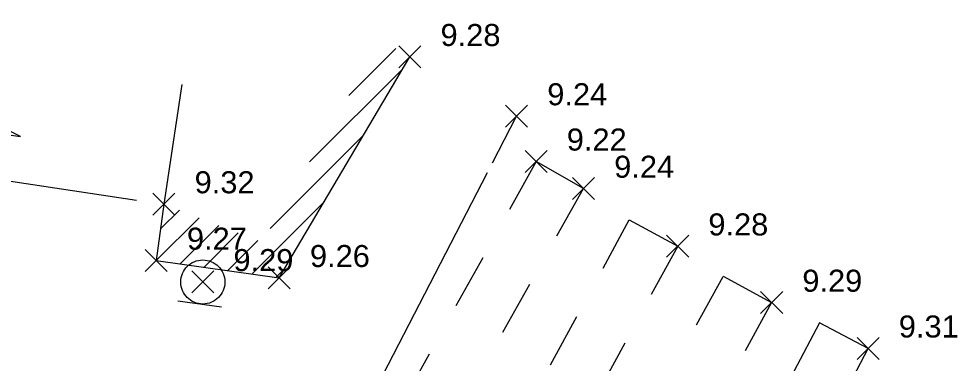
# Model space of a CAD drawing. Header units: metres. Extents: x 1232176 to 1232774, y 7198915 to 7199601.
# Drawn here: x 1232653.45 to 1232661.96, y 7199458.51 to 7199461.64 of the extents above; entities that cross this region are included whole.
import ezdxf

# ---------------------------------------------------------------- set-up
doc = ezdxf.new("R2010")
doc.units = ezdxf.units.M
doc.header["$PDMODE"] = 3
doc.header["$PDSIZE"] = 0.1
for name, pattern in [('LL_0822', [2.5, 2.5, 0]), ('ML_0862', [1, 0.5, -0.5]), ('SL_1144', [2.5, 2.5, 0]), ('Socle_Continu', [2.5, 2.5, 0])]:
    doc.linetypes.add(name, pattern=pattern)
for name, color, linetype, lineweight in [('CLOTH_SCS', 212, 'Socle_Continu', 13), ('CLOTU_SCS', 212, 'Socle_Continu', 13), ('MARQU_SCS', 7, 'Socle_Continu', 13), ('SIGNV_SCS', 20, 'Socle_Continu', 13), ('SIGTA_SCI', 7, 'Socle_Continu', 13), ('SIGTO_SCI', 255, 'Socle_Continu', 13), ('VOIRI_SCS', 7, 'Socle_Continu', 13)]:
    doc.layers.add(name, color=color, linetype=linetype, lineweight=lineweight)
doc.styles.get("Standard").update_dxf_attribs({"font": 'arial.ttf'})

# ---------------------------------------------------------------- blocks, each defined once
blk = doc.blocks.new('YP_1521')
at = {"layer": 'SIGTO_SCI', "color": 7, "linetype": 'Socle_Continu'}
blk.add_point((0, 0), dxfattribs=at)
at = {"layer": 'SIGTA_SCI', "linetype": 'Socle_Continu'}
blk.add_attdef('ALT', (0.2779, 0.0988), '', height=0.2, dxfattribs=at)
at = {"layer": 'SIGTA_SCI', "linetype": 'Socle_Continu', "flags": 9}
blk.add_attdef('CALQUE_ALT', (1.69, -1.1801), '', height=0.2, dxfattribs=at)
at = {"layer": 'SIGTO_SCI', "linetype": 'Socle_Continu', "flags": 9}
for tag, p in [('ID', (1.69, 0.105)), ('NATURE', (1.69, -0.2163)), ('FAMILLE', (1.69, -0.5376)), ('CALQUE', (1.69, -0.8589)), ('PCRS', (1.69, -1.8227))]:
    blk.add_attdef(tag, p, '', height=0.2, dxfattribs=at)
blk = doc.blocks.new('SP_1161')
at = {"layer": 'CLOTU_SCS', "linetype": 'Socle_Continu'}
for p, q in [((0, 0), (0, 0.2745)), ((1, 0.2745), (1, 0)), ((0.5, 0.1545), (0.3438, 0.103)), ((0.6563, 0.103), (0.5, 0.1545)), ((0.3438, 0.103), (0.6563, 0.103)), ((0.0625, 0), (0.9375, 0))]:
    blk.add_line(p, q, dxfattribs=at)
at = {"layer": 'CLOTU_SCS', "linetype": 'Socle_Continu', "flags": 9}
for tag, p in [('ID', (1.3598, 0.3853)), ('NATURE', (1.3598, 0.0641)), ('FAMILLE', (1.3598, -0.2572)), ('CALQUE', (1.3598, -0.5785)), ('PCRS', (1.3598, -0.8998))]:
    blk.add_attdef(tag, p, '', height=0.2, dxfattribs=at)
blk = doc.blocks.new('HP_0569')
at = {"layer": 'SIGNV_SCS', "linetype": 'Socle_Continu'}
blk.add_line((-0.2, -0.2), (0.2, -0.2), dxfattribs=at)
blk.add_circle((0, 0), 0.2, dxfattribs=at)
at = {"layer": 'SIGNV_SCS', "linetype": 'Socle_Continu', "flags": 9}
for tag, p in [('ID', (0.7132, 0.5947)), ('NATURE', (0.7132, 0.2734)), ('FAMILLE', (0.7132, -0.0479)), ('CALQUE', (0.7132, -0.3692)), ('PCRS', (0.7132, -0.6905))]:
    blk.add_attdef(tag, p, '', height=0.2, dxfattribs=at)

msp = doc.modelspace()

# ---------------------------------------------------------------- hatches: boundary and pattern name
at = {"layer": 'CLOTH_SCS', "linetype": 'Socle_Continu'}
h = msp.add_hatch(dxfattribs=at)
h.set_pattern_fill('SL_1144', color=256, pattern_type=2)
h.set_pattern_definition([(45, (0, 0), (-0.1237436867076, 0.1237436867076), [])])
h.paths.add_polyline_path([(1232656.9959, 7199461.2934), (1232656.7376, 7199461.4458), (1232655.6548, 7199459.611), (1232654.7654, 7199459.9558), (1232654.6958, 7199459.4436), (1232655.8113, 7199459.2859)])

# ---------------------------------------------------------------- linework, layer by layer
at = {"layer": 'CLOTU_SCS', "linetype": 'SL_1144'}
msp.add_polyline3d([(1232654.7654, 7199459.9558, 9.32), (1232654.6958, 7199459.4436, 9.27), (1232655.8113, 7199459.2859, 9.26), (1232656.9959, 7199461.2934, 9.28)], dxfattribs=at)
at = {"layer": 'MARQU_SCS', "linetype": 'ML_0862'}
for points in [[(1232658.1406, 7199460.3437, 9.22), (1232656.9385, 7199458.1739, 9.21), (1232657.3506, 7199457.9223, 9.22), (1232658.5707, 7199460.0971, 9.24)], [(1232658.2304, 7199457.3803, 9.27), (1232657.7913, 7199457.6195, 9.2455), (1232658.9855, 7199459.8121, 9.2598), (1232659.4246, 7199459.5729, 9.28)], [(1232658.6352, 7199457.1047, 9.2794), (1232659.8383, 7199459.3018, 9.2849), (1232660.2768, 7199459.0616, 9.29), (1232659.0738, 7199456.8646, 9.29)], [(1232659.9915, 7199456.4427, 9.3), (1232661.1518, 7199458.6458, 9.31), (1232660.7094, 7199458.8788, 9.3019), (1232659.5491, 7199456.6757, 9.295)]]:
    msp.add_polyline3d(points, close=True, dxfattribs=at)
at = {"layer": 'VOIRI_SCS', "linetype": 'LL_0822'}
msp.add_polyline3d([(1232652.5797, 7199450.6179, 9.09), (1232653.6736, 7199452.6453, 9.12), (1232655.3627, 7199455.7092, 9.16), (1232657.9637, 7199460.7552, 9.24)], dxfattribs=at)

# ---------------------------------------------------------------- block references
at = {"layer": 'CLOTU_SCS', "linetype": 'Socle_Continu', "xscale": 4.007896413147271, "yscale": 4.007896413147271, "rotation": 351.4496489202867}
msp.add_blockref('SP_1161', (1232650.802, 7199460.5517, 9.32), dxfattribs=at)
at = {"layer": 'SIGNV_SCS', "linetype": 'Socle_Continu', "rotation": 351.954074029003}
msp.add_blockref('HP_0569', (1232655.1178, 7199459.2489, 9.29), dxfattribs=at)
at = {"layer": 'SIGTO_SCI', "linetype": 'Socle_Continu'}
ref = msp.add_blockref('YP_1521', (1232656.9959, 7199461.2934, 9.28), dxfattribs=at)
ref.add_attrib('ALT', '9.28', (1232657.2739, 7199461.3921, 9.28), dxfattribs={"layer": 'SIGTA_SCI', "linetype": 'Socle_Continu', "height": 0.2})
ref = msp.add_blockref('YP_1521', (1232657.9637, 7199460.7552, 9.24), dxfattribs=at)
ref.add_attrib('ALT', '9.24', (1232658.2417, 7199460.854, 9.24), dxfattribs={"layer": 'SIGTA_SCI', "linetype": 'Socle_Continu', "height": 0.2})
ref = msp.add_blockref('YP_1521', (1232658.1406, 7199460.3437, 9.22), dxfattribs=at)
ref.add_attrib('ALT', '9.22', (1232658.4186, 7199460.4425, 9.22), dxfattribs={"layer": 'SIGTA_SCI', "linetype": 'Socle_Continu', "height": 0.2})
ref = msp.add_blockref('YP_1521', (1232658.5707, 7199460.0971, 9.24), dxfattribs=at)
ref.add_attrib('ALT', '9.24', (1232658.8487, 7199460.1958, 9.24), dxfattribs={"layer": 'SIGTA_SCI', "linetype": 'Socle_Continu', "height": 0.2})
ref = msp.add_blockref('YP_1521', (1232654.7654, 7199459.9558, 9.32), dxfattribs=at)
ref.add_attrib('ALT', '9.32', (1232655.0433, 7199460.0546, 9.32), dxfattribs={"layer": 'SIGTA_SCI', "linetype": 'Socle_Continu', "height": 0.2})
ref = msp.add_blockref('YP_1521', (1232659.4246, 7199459.5729, 9.28), dxfattribs=at)
ref.add_attrib('ALT', '9.28', (1232659.7025, 7199459.6717, 9.28), dxfattribs={"layer": 'SIGTA_SCI', "linetype": 'Socle_Continu', "height": 0.2})
ref = msp.add_blockref('YP_1521', (1232654.6958, 7199459.4436, 9.27), dxfattribs=at)
ref.add_attrib('ALT', '9.27', (1232654.9737, 7199459.5423, 9.27), dxfattribs={"layer": 'SIGTA_SCI', "linetype": 'Socle_Continu', "height": 0.2})
ref = msp.add_blockref('YP_1521', (1232655.1178, 7199459.2489, 9.29), dxfattribs=at)
ref.add_attrib('ALT', '9.29', (1232655.3957, 7199459.3477, 9.29), dxfattribs={"layer": 'SIGTA_SCI', "linetype": 'Socle_Continu', "height": 0.2})
ref = msp.add_blockref('YP_1521', (1232655.8113, 7199459.2859, 9.26), dxfattribs=at)
ref.add_attrib('ALT', '9.26', (1232656.0893, 7199459.3846, 9.26), dxfattribs={"layer": 'SIGTA_SCI', "linetype": 'Socle_Continu', "height": 0.2})
ref = msp.add_blockref('YP_1521', (1232660.2768, 7199459.0616, 9.29), dxfattribs=at)
ref.add_attrib('ALT', '9.29', (1232660.5548, 7199459.1604, 9.29), dxfattribs={"layer": 'SIGTA_SCI', "linetype": 'Socle_Continu', "height": 0.2})
ref = msp.add_blockref('YP_1521', (1232661.1518, 7199458.6458, 9.31), dxfattribs=at)
ref.add_attrib('ALT', '9.31', (1232661.4297, 7199458.7446, 9.31), dxfattribs={"layer": 'SIGTA_SCI', "linetype": 'Socle_Continu', "height": 0.2})

doc.saveas('drawing.dxf')
